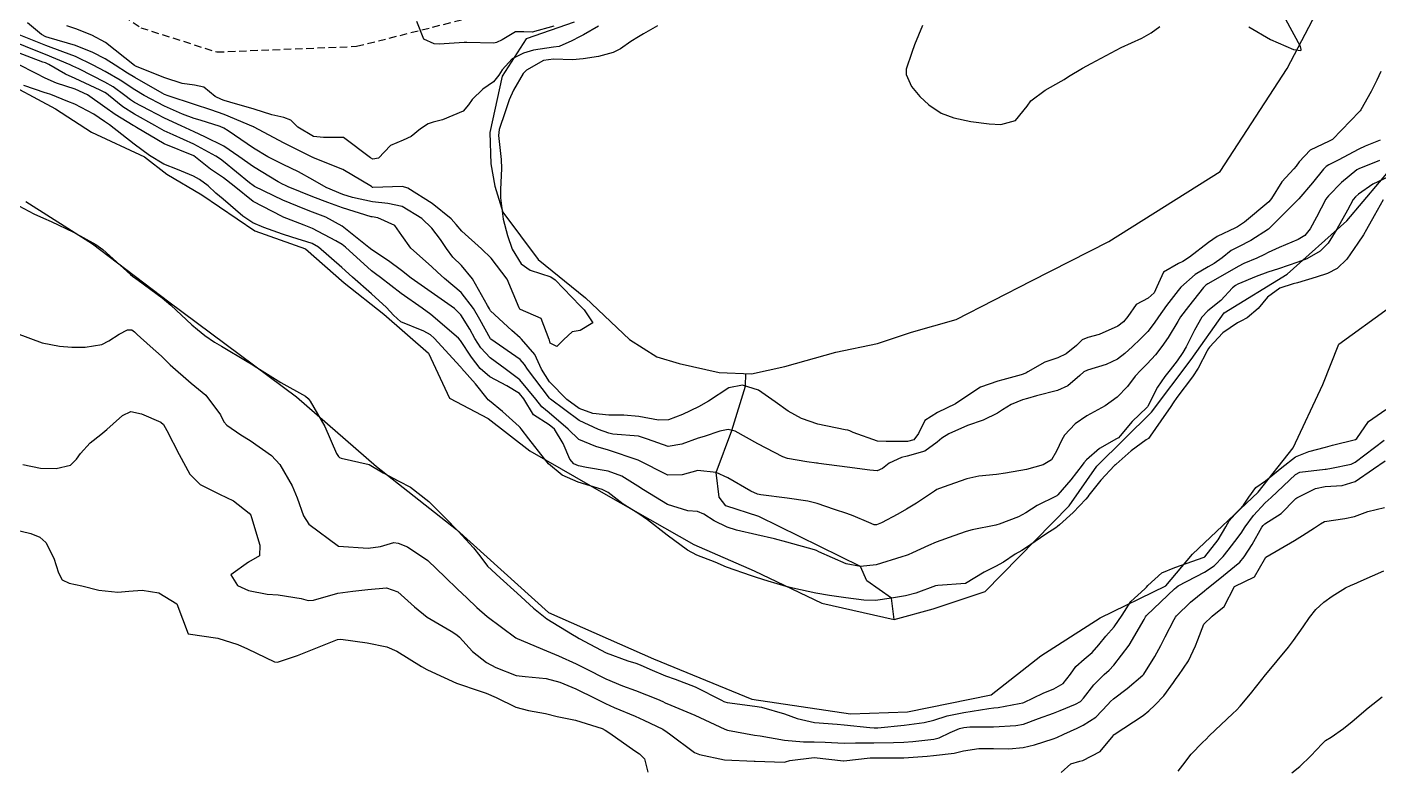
# Model space of a CAD drawing. Header units: metres. Extents: x 292545 to 299085, y 7450245 to 7463078.
# Drawn here: x 296084.5 to 296175, y 7461821.6 to 7461871.4 of the extents above; entities that cross this region are included whole.
import ezdxf

# ---------------------------------------------------------------- set-up
doc = ezdxf.new("R2010")
doc.units = ezdxf.units.M
doc.linetypes.add('DASHED', pattern=[0.75, 0.5, -0.25])
for name, color, linetype in [('Curvas de Nivel 1m', 11, 'Continuous'), ('Curvas de Nivel 5m', 15, 'Continuous'), ('Hidrografia', 140, 'Continuous'), ('Vias Secundárias', 230, 'DASHED')]:
    doc.layers.add(name, color=color, linetype=linetype)

msp = doc.modelspace()

# ---------------------------------------------------------------- linework, layer by layer
at = {"layer": 'Curvas de Nivel 1m', "flags": 128}
for points, elevation in [([(296126.725, 7461871.439), (296125.788, 7461870.916), (296125.453, 7461870.716), (296124.951, 7461870.388), (296124.26, 7461869.911), (296123.772, 7461869.66), (296122.793, 7461869.394), (296121.765, 7461869.231), (296121.034, 7461869.167), (296119.764, 7461869.216), (296119.101, 7461869.122), (296117.971, 7461868.477), (296117.751, 7461868.243), (296117.099, 7461867.127), (296116.797, 7461866.489), (296116.533, 7461865.684), (296116.136, 7461864.496), (296116.097, 7461864.107), (296116.262, 7461862.494), (296116.284, 7461861.887), (296116.233, 7461860.494), (296116.225, 7461859.923), (296116.409, 7461858.492), (296116.7, 7461857.411), (296117.004, 7461856.486), (296117.603, 7461855.517), (296118.206, 7461855.078), (296119.595, 7461854.632), (296119.885, 7461854.447), (296121.567, 7461852.708), (296121.817, 7461852.427), (296122.404, 7461851.572), (296121.549, 7461851.054), (296121.015, 7461850.969), (296120.468, 7461850.441), (296119.992, 7461849.99), (296119.54, 7461850.199), (296119.496, 7461850.405), (296119.489, 7461850.451), (296118.955, 7461851.857), (296117.563, 7461852.459), (296117.528, 7461852.48), (296117.483, 7461852.562), (296116.67, 7461854.489), (296115.607, 7461855.895), (296114.949, 7461856.507), (296113.625, 7461857.705), (296113.253, 7461858.15), (296112.924, 7461858.531), (296111.648, 7461859.561), (296110.027, 7461860.566), (296109.664, 7461860.681), (296107.686, 7461860.623), (296107.663, 7461860.626), (296107.581, 7461860.683), (296105.675, 7461861.831), (296103.711, 7461862.611), (296103.683, 7461862.625), (296103.65, 7461862.64), (296101.697, 7461863.607), (296099.74, 7461864.662), (296099.713, 7461864.677), (296099.691, 7461864.69), (296097.721, 7461865.511), (296096.828, 7461865.827), (296095.727, 7461866.174), (296093.983, 7461866.758), (296093.734, 7461866.851), (296093.566, 7461866.93), (296091.745, 7461867.976), (296091.243, 7461868.282), (296090.436, 7461868.8), (296089.759, 7461869.227), (296088.93, 7461869.654), (296087.772, 7461870.119), (296085.997, 7461870.631), (296085.781, 7461870.703), (296085.491, 7461870.854), (296084.563, 7461871.641)], 662), ([(296119.793, 7461871.43), (296118.339, 7461871.022), (296117.788, 7461871.029), (296117.233, 7461871.041), (296116.323, 7461870.495), (296115.954, 7461870.324), (296115.78, 7461870.28), (296113.978, 7461870.32), (296113.78, 7461870.319), (296112.11, 7461870.213), (296111.778, 7461870.229), (296111.086, 7461870.557), (296110.63, 7461871.727)], 664), ([(296166.33, 7461871.367), (296167.783, 7461870.53), (296169.317, 7461869.865), (296169.772, 7461869.793), (296169.82, 7461869.812), (296169.825, 7461869.859), (296169.776, 7461870.06), (296168.795, 7461871.87)], 661), ([(296175.16, 7461868.395), (296174.883, 7461867.799), (296174.502, 7461867.042), (296173.815, 7461865.809), (296173.774, 7461865.757), (296173.722, 7461865.706), (296171.933, 7461863.837), (296171.702, 7461863.722), (296170.424, 7461863.124), (296169.688, 7461862.339), (296169.501, 7461862.046), (296169.33, 7461861.864), (296168.541, 7461861), (296167.83, 7461859.878), (296167.651, 7461859.662), (296166.043, 7461858.31), (296165.634, 7461858.024), (296165.565, 7461857.979), (296165.424, 7461857.912), (296164.202, 7461857.349), (296163.623, 7461856.943), (296162.352, 7461855.949), (296161.898, 7461855.666), (296161.606, 7461855.529), (296160.603, 7461854.965), (296160.174, 7461853.974), (296159.985, 7461853.57), (296159.575, 7461853.222), (296158.773, 7461852.786), (296158.213, 7461851.993), (296157.934, 7461851.621), (296157.556, 7461851.346), (296156.306, 7461850.774), (296155.548, 7461850.584), (296155.154, 7461850.426), (296154.774, 7461850.038), (296154.095, 7461849.484), (296153.53, 7461849.213), (296152.659, 7461848.93), (296151.516, 7461848.283), (296151.398, 7461848.198), (296151.086, 7461848.084), (296149.846, 7461847.76), (296149.509, 7461847.67), (296148.364, 7461847.252), (296147.499, 7461846.707), (296146.676, 7461846.132), (296145.487, 7461845.571), (296144.621, 7461845.019), (296144.206, 7461844.163), (296143.893, 7461843.739), (296143.465, 7461843.628), (296142.033, 7461843.616), (296141.465, 7461843.651), (296139.827, 7461844.215), (296139.601, 7461844.345), (296139.475, 7461844.389), (296139.29, 7461844.406), (296137.478, 7461844.779), (296136.383, 7461845.158), (296135.487, 7461845.652), (296134.608, 7461846.279), (296133.501, 7461847.052), (296132.419, 7461847.386), (296131.502, 7461847.218), (296130.15, 7461846.33), (296129.489, 7461845.94), (296128.401, 7461845.433), (296127.48, 7461845.067), (296126.801, 7461845.045), (296125.482, 7461845.287), (296124.471, 7461845.383), (296123.483, 7461845.394), (296122.414, 7461845.49), (296121.487, 7461845.831), (296120.663, 7461846.438), (296119.51, 7461847.61), (296118.972, 7461848.458), (296118.51, 7461849.443), (296117.628, 7461850.479), (296117.585, 7461850.521), (296117.544, 7461850.554), (296116.99, 7461851.044), (296115.562, 7461852.377), (296115.51, 7461852.448), (296115.478, 7461852.501), (296115.354, 7461852.714), (296114.347, 7461854.512), (296113.602, 7461855.395), (296113.037, 7461855.958), (296112.606, 7461856.535), (296112.21, 7461857.132), (296111.626, 7461857.89), (296110.953, 7461858.557), (296109.645, 7461859.342), (296108.685, 7461859.546), (296107.649, 7461859.664), (296106.323, 7461859.943), (296105.656, 7461860.153), (296104.557, 7461860.631), (296103.668, 7461861.136), (296102.694, 7461861.675), (296101.678, 7461862.163), (296100.646, 7461862.68), (296099.691, 7461863.253), (296098.001, 7461864.415), (296097.711, 7461864.602), (296097.462, 7461864.714), (296096.11, 7461865.127), (296095.718, 7461865.248), (296094.935, 7461865.534), (296093.726, 7461866.068), (296092.362, 7461866.774), (296091.737, 7461867.16), (296090.756, 7461867.808), (296089.749, 7461868.395), (296088.945, 7461868.818), (296087.761, 7461869.38), (296086.912, 7461869.692), (296085.772, 7461870.116), (296083.893, 7461870.878)], 661), ([(296122.789, 7461871.411), (296121.787, 7461870.839), (296121.515, 7461870.703), (296121.004, 7461870.438), (296120.157, 7461870.067), (296119.776, 7461870.016), (296118.423, 7461869.82), (296117.77, 7461869.623), (296117.01, 7461869.242), (296116.332, 7461868.494), (296116.113, 7461868.133), (296115.745, 7461867.704), (296115.049, 7461867.198), (296114.333, 7461866.514), (296114.089, 7461866.157), (296113.725, 7461865.732), (296112.33, 7461865.152), (296111.717, 7461864.992), (296111.377, 7461864.893), (296110.875, 7461864.558), (296110.245, 7461864.024), (296109.701, 7461863.794), (296108.849, 7461863.425), (296108.062, 7461862.594), (296107.682, 7461862.526), (296107.523, 7461862.602), (296105.703, 7461863.959), (296104.363, 7461863.974), (296103.704, 7461864.045), (296102.665, 7461864.656), (296102.176, 7461865.122), (296101.719, 7461865.303), (296100.917, 7461865.482), (296099.725, 7461865.874), (296098.106, 7461866.33), (296097.73, 7461866.455), (296097.539, 7461866.521), (296097.122, 7461866.719), (296096.354, 7461867.345), (296095.74, 7461867.471), (296094.912, 7461867.577), (296093.745, 7461867.967), (296091.796, 7461868.736), (296091.753, 7461868.759), (296091.722, 7461868.78), (296089.776, 7461870.317), (296088.87, 7461870.819), (296087.787, 7461871.23), (296087.191, 7461871.434)], 663), ([(296144.483, 7461871.469), (296143.943, 7461870.167), (296143.768, 7461869.667), (296143.382, 7461868.549), (296143.373, 7461868.174), (296143.745, 7461867.389), (296144.29, 7461866.713), (296144.9, 7461866.152), (296145.725, 7461865.592), (296146.575, 7461865.277), (296147.717, 7461865.041), (296148.936, 7461864.886), (296149.714, 7461864.849), (296150.7, 7461865.104), (296151.473, 7461866.074), (296151.736, 7461866.423), (296152.677, 7461867.127), (296153.75, 7461867.731), (296153.95, 7461867.849), (296154.252, 7461868.045), (296155.185, 7461868.609), (296155.762, 7461868.92), (296157.773, 7461870), (296159.15, 7461870.619), (296159.788, 7461870.98), (296160.369, 7461871.4)], 661), ([(296175.06, 7461862.426), (296173.684, 7461861.879), (296173.561, 7461861.812), (296172.531, 7461860.967), (296171.656, 7461860.059), (296171.555, 7461859.94), (296171.487, 7461859.842), (296170.858, 7461858.63), (296170.434, 7461857.852), (296170.067, 7461857.417), (296169.626, 7461857.147), (296168.343, 7461856.602), (296167.617, 7461856.265), (296167.369, 7461856.139), (296166.863, 7461855.898), (296165.981, 7461855.532), (296165.604, 7461855.344), (296164.705, 7461854.81), (296163.586, 7461854.167), (296163.441, 7461854.076), (296163.289, 7461853.934), (296162.273, 7461852.652), (296161.748, 7461851.957), (296161.56, 7461851.661), (296160.93, 7461850.585), (296160.509, 7461849.97), (296160.083, 7461849.426), (296159.525, 7461848.809), (296159.103, 7461848.401), (296158.721, 7461847.988), (296158.192, 7461847.307), (296157.499, 7461846.582), (296156.696, 7461846.012), (296155.486, 7461845.333), (296154.705, 7461844.814), (296153.98, 7461844.045), (296153.792, 7461843.723), (296153.457, 7461842.971), (296153.112, 7461842.391), (296152.557, 7461842.063), (296151.44, 7461841.745), (296150.025, 7461841.506), (296149.436, 7461841.421), (296148.248, 7461841.299), (296147.433, 7461841.133), (296145.859, 7461840.575), (296145.426, 7461840.419), (296145.269, 7461840.307), (296145.081, 7461840.153), (296144.081, 7461839.495), (296143.407, 7461839.084), (296142.82, 7461838.758), (296141.729, 7461838.187), (296141.391, 7461838.046), (296141.245, 7461838.045), (296140.882, 7461838.198), (296139.843, 7461838.649), (296139.409, 7461838.798), (296138.575, 7461839.065), (296137.415, 7461839.471), (296136.796, 7461839.628), (296135.419, 7461839.83), (296133.657, 7461840.051), (296133.421, 7461840.106), (296132.991, 7461840.294), (296131.432, 7461841.189), (296130.67, 7461841.556), (296129.436, 7461841.681), (296128.394, 7461841.39), (296127.433, 7461841.374), (296125.443, 7461842.38), (296123.452, 7461843.036), (296122.594, 7461843.28), (296121.463, 7461843.755), (296120.746, 7461844.437), (296119.484, 7461845.545), (296118.983, 7461845.952), (296118.586, 7461846.464), (296117.512, 7461847.742), (296116.535, 7461848.49), (296115.53, 7461849.221), (296114.916, 7461849.889), (296114.508, 7461850.516), (296114.164, 7461851.136), (296113.559, 7461852.094), (296113.136, 7461852.534), (296111.579, 7461853.614), (296110.238, 7461854.564), (296109.598, 7461855.063), (296108.735, 7461855.714), (296107.611, 7461856.447), (296107.409, 7461856.602), (296105.627, 7461858.029), (296104.533, 7461858.631), (296103.638, 7461858.974), (296103.121, 7461859.168), (296101.65, 7461859.782), (296099.757, 7461860.689), (296099.663, 7461860.746), (296099.416, 7461860.942), (296097.679, 7461862.356), (296097.478, 7461862.51), (296097.154, 7461862.718), (296095.695, 7461863.515), (296094.318, 7461864.139), (296093.708, 7461864.416), (296093.072, 7461864.766), (296091.72, 7461865.53), (296090.949, 7461866.016), (296089.978, 7461866.806), (296089.837, 7461866.911), (296089.735, 7461866.974), (296089.415, 7461867.135), (296087.744, 7461867.909), (296087.104, 7461868.197), (296085.974, 7461868.848), (296085.755, 7461868.96), (296085.588, 7461869.02), (296083.765, 7461869.703)], 659), ([(296175.676, 7461861.326), (296174.622, 7461860.847), (296173.658, 7461860.17), (296173.468, 7461860.001), (296173.315, 7461859.815), (296172.921, 7461859.096), (296172.221, 7461857.831), (296171.624, 7461856.904), (296171.1, 7461856.363), (296170.214, 7461855.854), (296169.786, 7461855.682), (296169.609, 7461855.616), (296168.304, 7461855.177), (296167.599, 7461854.952), (296166.821, 7461854.671), (296165.587, 7461854.158), (296165.424, 7461854.073), (296165.225, 7461853.914), (296164.437, 7461853.059), (296163.567, 7461852.363), (296163.182, 7461851.936), (296162.682, 7461851.071), (296162.126, 7461849.951), (296161.915, 7461849.577), (296161.529, 7461849.026), (296161.061, 7461848.423), (296160.692, 7461847.968), (296160.213, 7461847.266), (296159.553, 7461845.979), (296159.529, 7461845.943), (296159.492, 7461845.898), (296158.517, 7461844.95), (296157.716, 7461843.998), (296157.594, 7461843.876), (296157.47, 7461843.795), (296156.332, 7461843.149), (296155.448, 7461842.386), (296155.285, 7461842.192), (296155.166, 7461842.033), (296154.413, 7461841.06), (296153.53, 7461840.049), (296153.477, 7461839.995), (296153.422, 7461839.957), (296152.152, 7461839.329), (296151.404, 7461838.85), (296150.901, 7461838.584), (296149.601, 7461838.098), (296149.447, 7461838.044), (296149.392, 7461838.032), (296147.792, 7461837.713), (296147.388, 7461837.595), (296146.571, 7461837.318), (296145.38, 7461836.88), (296144.877, 7461836.656), (296143.811, 7461836.166), (296143.506, 7461836.034), (296143.371, 7461835.988), (296143.091, 7461835.895), (296141.365, 7461835.367), (296140.322, 7461835.251), (296139.365, 7461835.428), (296137.529, 7461836.238), (296137.374, 7461836.319), (296137.242, 7461836.375), (296135.382, 7461836.888), (296134.562, 7461837.101), (296133.389, 7461837.377), (296132.021, 7461837.677), (296131.396, 7461837.877), (296130.517, 7461838.323), (296129.837, 7461838.764), (296129.409, 7461838.932), (296128.771, 7461838.985), (296127.413, 7461839.412), (296125.802, 7461840.376), (296125.426, 7461840.642), (296124.347, 7461841.311), (296123.435, 7461841.643), (296121.982, 7461841.88), (296121.439, 7461841.993), (296121.137, 7461842.132), (296120.869, 7461842.439), (296120.415, 7461843.484), (296119.843, 7461844.446), (296119.476, 7461844.742), (296118.432, 7461845.415), (296117.776, 7461846.476), (296117.498, 7461846.84), (296116.653, 7461847.341), (296115.515, 7461847.946), (296114.871, 7461848.51), (296114.273, 7461849.261), (296113.541, 7461850.381), (296113.418, 7461850.531), (296111.559, 7461852.119), (296110.971, 7461852.556), (296109.577, 7461853.533), (296108.187, 7461854.591), (296107.847, 7461854.847), (296107.597, 7461855.051), (296105.852, 7461856.618), (296105.615, 7461856.802), (296105.195, 7461857.047), (296103.625, 7461857.875), (296103.086, 7461858.107), (296101.633, 7461858.658), (296101.604, 7461858.67), (296099.653, 7461859.688), (296098.388, 7461860.703), (296097.669, 7461861.272), (296096.81, 7461861.859), (296095.683, 7461862.74), (296093.695, 7461863.549), (296091.847, 7461864.642), (296091.712, 7461864.734), (296091.634, 7461864.781), (296090.421, 7461865.5), (296089.725, 7461866.008), (296088.579, 7461866.822), (296087.737, 7461867.206), (296086.507, 7461867.615), (296085.744, 7461867.942), (296085.134, 7461868.246), (296083.91, 7461868.878)], 658), ([(296175.32, 7461859.793), (296174.724, 7461858.717), (296174.205, 7461857.804), (296173.99, 7461857.446), (296173.624, 7461856.888), (296172.883, 7461855.821), (296172.238, 7461855.196), (296171.598, 7461854.875), (296170.829, 7461854.613), (296169.589, 7461854.243), (296169.287, 7461854.165), (296168.389, 7461853.878), (296167.577, 7461853.281), (296166.948, 7461852.517), (296166.2, 7461851.904), (296165.784, 7461851.685), (296165.56, 7461851.569), (296164.582, 7461850.89), (296163.69, 7461849.929), (296163.626, 7461849.844), (296163.539, 7461849.684), (296162.938, 7461848.522), (296162.559, 7461847.944), (296161.499, 7461846.567), (296161.252, 7461846.206), (296161.091, 7461845.964), (296160.435, 7461845.014), (296159.724, 7461843.977), (296159.608, 7461843.832), (296159.46, 7461843.724), (296158.453, 7461842.995), (296157.444, 7461842.11), (296157.391, 7461842.063), (296157.331, 7461842.011), (296156.423, 7461841.03), (296155.62, 7461840.028), (296155.537, 7461839.913), (296155.419, 7461839.768), (296154.571, 7461838.873), (296153.636, 7461838.048), (296153.505, 7461837.936), (296153.391, 7461837.854), (296152.736, 7461837.409), (296151.377, 7461836.475), (296151.123, 7461836.335), (296150.68, 7461836.087), (296149.907, 7461835.555), (296149.365, 7461835.262), (296148.596, 7461834.873), (296147.353, 7461834.12), (296145.504, 7461833.995), (296145.35, 7461833.957), (296144.036, 7461833.469), (296143.34, 7461833.296), (296142.396, 7461833.126), (296141.335, 7461832.989), (296140.539, 7461833.004), (296139.337, 7461833.161), (296138.253, 7461833.317), (296137.341, 7461833.476), (296135.795, 7461833.815), (296135.348, 7461833.923), (296134.133, 7461834.282), (296133.355, 7461834.525), (296133.028, 7461834.621), (296131.362, 7461835.209), (296130.591, 7461835.547), (296129.37, 7461836.025), (296128.742, 7461836.346), (296127.388, 7461837.345), (296126.071, 7461838.373), (296125.407, 7461838.82), (296124.445, 7461839.427), (296123.421, 7461840.216), (296123.036, 7461840.414), (296121.428, 7461840.9), (296120.351, 7461841.365), (296119.44, 7461842.135), (296119.165, 7461842.463), (296118.128, 7461843.808), (296117.612, 7461844.478), (296117.544, 7461844.549), (296117.474, 7461844.617), (296116.351, 7461845.625), (296115.491, 7461846.34), (296115.407, 7461846.416), (296115.334, 7461846.502), (296114.539, 7461847.482), (296113.621, 7461848.529), (296113.579, 7461848.584), (296113.524, 7461848.652), (296111.778, 7461850.548), (296111.545, 7461850.753), (296111.085, 7461851.017), (296109.554, 7461851.632), (296109.054, 7461852.073), (296108.601, 7461852.584), (296107.576, 7461853.505), (296106.303, 7461854.613), (296105.599, 7461855.258), (296104.043, 7461856.636), (296103.615, 7461856.866), (296102.246, 7461857.287), (296101.621, 7461857.495), (296100.379, 7461857.935), (296099.636, 7461858.247), (296098.979, 7461858.697), (296097.654, 7461859.834), (296097.174, 7461860.234), (296096.643, 7461860.725), (296096.08, 7461861.146), (296095.669, 7461861.384), (296094.592, 7461861.832), (296093.677, 7461862.189), (296092.728, 7461862.77), (296091.694, 7461863.521), (296090.043, 7461864.805), (296089.85, 7461864.944), (296089.715, 7461865.038), (296088.997, 7461865.54), (296087.727, 7461866.19), (296087.265, 7461866.374), (296086.126, 7461866.854), (296085.819, 7461866.944), (296085.734, 7461866.968), (296084.321, 7461867.454)], 657), ([(296083.65, 7461859.581), (296084.986, 7461858.867), (296085.638, 7461858.558), (296086.148, 7461858.34), (296087.625, 7461857.631), (296089.137, 7461856.815), (296089.61, 7461856.472), (296091.442, 7461854.792), (296091.591, 7461854.676), (296091.955, 7461854.417), (296093.57, 7461853.23), (296094.157, 7461852.754), (296095.55, 7461851.431), (296095.928, 7461851.115), (296096.431, 7461850.727), (296097.083, 7461850.262), (296097.536, 7461850.002), (296099.252, 7461848.967), (296099.524, 7461848.809), (296099.727, 7461848.688), (296101.506, 7461847.562), (296103.157, 7461846.645), (296103.351, 7461846.501), (296103.49, 7461846.314), (296104.458, 7461844.63), (296105.254, 7461842.814), (296105.368, 7461842.621), (296105.442, 7461842.542), (296105.564, 7461842.497), (296107.438, 7461842.084), (296108.372, 7461841.526), (296109.427, 7461840.967), (296110.199, 7461840.562), (296111.414, 7461839.615), (296112.489, 7461838.539), (296113.389, 7461837.612), (296114.415, 7461836.514), (296114.832, 7461835.973), (296115.361, 7461835.285), (296116.194, 7461834.492), (296117.343, 7461833.478), (296118.421, 7461832.469), (296119.322, 7461831.76), (296121.035, 7461830.706), (296121.305, 7461830.541), (296121.484, 7461830.428), (296123.294, 7461829.483), (296124.749, 7461828.935), (296125.287, 7461828.786), (296125.582, 7461828.681), (296126.229, 7461828.376), (296127.277, 7461827.935), (296127.909, 7461827.718), (296129.266, 7461827.213), (296131.017, 7461826.314), (296131.166, 7461826.225), (296131.252, 7461826.188), (296131.405, 7461826.155), (296133.249, 7461825.916), (296133.696, 7461825.838), (296135.244, 7461825.396), (296136.074, 7461825.091), (296137.239, 7461824.816), (296138.761, 7461824.702), (296139.237, 7461824.666), (296140.947, 7461824.491), (296141.235, 7461824.456), (296141.494, 7461824.455), (296143.237, 7461824.626), (296144.587, 7461824.809), (296145.241, 7461824.974), (296146.134, 7461825.251), (296147.247, 7461825.495), (296148.907, 7461825.762), (296149.25, 7461825.795), (296149.531, 7461825.817), (296150.939, 7461826.083), (296151.192, 7461826.142), (296151.254, 7461826.164), (296152.544, 7461826.781), (296153.268, 7461827.07), (296153.894, 7461827.424), (296154.389, 7461828.039), (296154.751, 7461828.573), (296155.293, 7461829.055), (296155.823, 7461829.499), (296156.278, 7461830.02), (296156.738, 7461830.586), (296157.315, 7461831.213), (296157.848, 7461832.002), (296158.425, 7461832.905), (296159.35, 7461833.765), (296159.468, 7461833.862), (296159.568, 7461833.978), (296160.496, 7461834.834), (296161.365, 7461835.182), (296163.332, 7461835.89), (296163.373, 7461835.911), (296164.272, 7461837.033), (296164.787, 7461837.916), (296164.996, 7461838.317), (296165.406, 7461838.755), (296165.966, 7461839.353), (296166.321, 7461839.901), (296166.786, 7461840.54), (296167.434, 7461840.998), (296168.528, 7461841.874), (296169.45, 7461842.596), (296170.342, 7461842.963), (296171.457, 7461843.252), (296171.919, 7461843.374), (296173.462, 7461843.748), (296173.555, 7461843.819), (296174.333, 7461844.955), (296175.492, 7461845.756)], 657), ([(296083.79, 7461850.878), (296085.537, 7461850.227), (296086.687, 7461849.996), (296087.534, 7461849.942), (296088.425, 7461849.93), (296089.536, 7461850.109), (296089.99, 7461850.354), (296090.695, 7461850.798), (296091.251, 7461851.088), (296091.546, 7461851.088), (296091.717, 7461850.96), (296091.892, 7461850.785), (296092.758, 7461849.994), (296093.529, 7461849.325), (296094.116, 7461848.754), (296095.505, 7461847.529), (296096.502, 7461846.73), (296097.48, 7461845.411), (296097.707, 7461844.949), (296097.902, 7461844.714), (296098.838, 7461844.07), (296099.463, 7461843.688), (296100.882, 7461842.676), (296101.444, 7461842.079), (296102.285, 7461840.657), (296102.608, 7461839.845), (296103.032, 7461838.646), (296103.395, 7461838.084), (296105.373, 7461836.62), (296107.372, 7461836.483), (296108.19, 7461836.588), (296109.087, 7461836.865), (296109.377, 7461836.826), (296110.002, 7461836.564), (296111.364, 7461835.666), (296112.521, 7461834.538), (296113.345, 7461833.733), (296113.971, 7461833.152), (296114.635, 7461832.51), (296115.324, 7461831.907), (296117.26, 7461830.48), (296117.303, 7461830.457), (296117.343, 7461830.439), (296119.294, 7461829.614), (296120.11, 7461829.266), (296121.286, 7461828.743), (296121.916, 7461828.424), (296123.273, 7461827.734), (296124.392, 7461827.272), (296125.261, 7461826.951), (296126.723, 7461826.368), (296127.099, 7461826.21), (296127.251, 7461826.141), (296127.622, 7461825.984), (296129.243, 7461825.314), (296129.898, 7461824.989), (296131.233, 7461824.365), (296131.429, 7461824.308), (296133.23, 7461823.97), (296133.604, 7461823.912), (296135.227, 7461823.639), (296136.497, 7461823.522), (296137.226, 7461823.525), (296137.965, 7461823.493), (296139.225, 7461823.439), (296139.987, 7461823.45), (296141.225, 7461823.451), (296142.526, 7461823.48), (296143.226, 7461823.504), (296143.835, 7461823.553), (296145.226, 7461823.705), (296145.586, 7461823.788), (296146.336, 7461824.139), (296146.956, 7461824.413), (296147.236, 7461824.485), (296147.634, 7461824.521), (296149.237, 7461824.519), (296150.721, 7461824.603), (296151.239, 7461824.713), (296152.25, 7461825.072), (296153.247, 7461825.437), (296153.686, 7461825.608), (296154.716, 7461826.035), (296155.06, 7461826.228), (296155.259, 7461826.442), (296155.95, 7461827.346), (296156.632, 7461828.017), (296156.975, 7461828.325), (296157.289, 7461828.66), (296158.307, 7461829.995), (296159.32, 7461831.706), (296159.415, 7461831.886), (296159.482, 7461831.978), (296160.422, 7461832.884), (296161.35, 7461833.765), (296161.45, 7461833.86), (296161.6, 7461833.956), (296163.362, 7461834.871), (296163.993, 7461835.297), (296164.601, 7461835.918), (296164.941, 7461836.351), (296165.383, 7461836.918), (296165.809, 7461837.485), (296166.088, 7461837.903), (296166.634, 7461838.668), (296167.417, 7461839.515), (296167.615, 7461839.692), (296167.825, 7461839.884), (296169.439, 7461841.421), (296169.736, 7461841.561), (296171.442, 7461841.768), (296171.506, 7461841.776), (296171.858, 7461841.836), (296173.167, 7461842.101), (296173.447, 7461842.23), (296175.39, 7461843.719)], 658), ([(296084.239, 7461842.074), (296085.437, 7461841.828), (296086.477, 7461841.805), (296087.441, 7461842.037), (296087.843, 7461842.43), (296088.106, 7461842.823), (296088.747, 7461843.531), (296089.466, 7461844.1), (296089.861, 7461844.415), (296090.296, 7461844.802), (296090.919, 7461845.355), (296091.481, 7461845.622), (296092.179, 7461845.479), (296093.474, 7461844.907), (296093.655, 7461844.758), (296093.875, 7461844.35), (296094.703, 7461842.748), (296095.433, 7461841.443), (296096.121, 7461840.733), (296097.417, 7461840.101), (296098.353, 7461839.647), (296099.404, 7461838.829), (296099.497, 7461838.689), (296099.555, 7461838.534), (296100.118, 7461836.683), (296100.087, 7461835.961), (296099.362, 7461835.554), (296098.171, 7461834.708), (296098.617, 7461833.973), (296099.342, 7461833.641), (296100.611, 7461833.407), (296101.34, 7461833.367), (296102.878, 7461833.114), (296103.336, 7461832.971), (296103.703, 7461833.011), (296105.341, 7461833.477), (296106.341, 7461833.612), (296107.344, 7461833.707), (296108.582, 7461833.818), (296109.343, 7461833.558), (296110.475, 7461832.559), (296111.323, 7461831.873), (296112.915, 7461830.927), (296113.305, 7461830.689), (296113.47, 7461830.527), (296114.34, 7461829.561), (296115.286, 7461828.836), (296115.917, 7461828.494), (296117.275, 7461827.971), (296117.863, 7461827.885), (296119.272, 7461827.764), (296120.204, 7461827.511), (296121.262, 7461827.061), (296122.585, 7461826.417), (296123.25, 7461826.083), (296123.831, 7461825.821), (296125.241, 7461825.228), (296125.827, 7461824.969), (296127.097, 7461824.362), (296127.184, 7461824.312), (296127.232, 7461824.278), (296127.533, 7461824.054), (296129.218, 7461822.815), (296129.546, 7461822.665), (296131.213, 7461822.31), (296133.212, 7461822.235), (296133.268, 7461822.233), (296135.211, 7461822.156), (296135.307, 7461822.173), (296135.59, 7461822.264), (296137.215, 7461822.475), (296139.189, 7461822.245), (296139.213, 7461822.243), (296140.979, 7461822.439), (296141.215, 7461822.45), (296141.467, 7461822.447), (296143.216, 7461822.448), (296144.793, 7461822.571), (296145.21, 7461822.606), (296146.585, 7461822.763), (296147.215, 7461822.912), (296148.25, 7461823.081), (296149.218, 7461823.073), (296150.247, 7461823.06), (296151.219, 7461823.144), (296151.978, 7461823.313), (296153.228, 7461823.713), (296153.469, 7461823.808), (296153.944, 7461824.043), (296154.825, 7461824.446), (296155.239, 7461824.634), (296156.089, 7461825.177), (296156.88, 7461826.014), (296157.051, 7461826.217), (296157.259, 7461826.401), (296158.185, 7461827.08), (296159.22, 7461827.981), (296159.284, 7461828.052), (296160.032, 7461829.233), (296160.432, 7461829.969), (296160.726, 7461830.548), (296161.32, 7461831.706), (296161.408, 7461831.873), (296161.471, 7461831.959), (296162.423, 7461832.863), (296163.348, 7461833.626), (296163.514, 7461833.765), (296163.707, 7461833.926), (296164.629, 7461834.649), (296165.366, 7461835.25), (296165.72, 7461835.556), (296166.001, 7461835.904), (296166.547, 7461836.732), (296167.202, 7461837.892), (296167.277, 7461838.009), (296167.396, 7461838.108), (296168.487, 7461838.793), (296169.421, 7461839.763), (296169.467, 7461839.815), (296169.53, 7461839.859), (296170.792, 7461840.484), (296171.431, 7461840.611), (296172.575, 7461840.685), (296173.434, 7461840.95), (296174.68, 7461841.801), (296175.448, 7461842.323)], 659), ([(296161.592, 7461821.563), (296161.91, 7461821.953), (296162.463, 7461822.699), (296163.226, 7461823.475), (296163.458, 7461823.708), (296163.678, 7461823.933), (296165.248, 7461825.414), (296165.507, 7461825.65), (296165.752, 7461825.905), (296166.433, 7461826.726), (296167.272, 7461827.796), (296167.345, 7461827.889), (296168.226, 7461828.939), (296168.976, 7461829.865), (296169.307, 7461830.293), (296169.954, 7461831.216), (296170.377, 7461831.849), (296170.802, 7461832.374), (296171.338, 7461832.869), (296171.902, 7461833.277), (296172.804, 7461833.825), (296173.17, 7461834.006), (296173.356, 7461834.081), (296173.84, 7461834.295), (296175.365, 7461834.969)], 661), ([(296169.199, 7461821.445), (296169.731, 7461821.862), (296170.477, 7461822.584), (296171.226, 7461823.395), (296171.465, 7461823.602), (296171.83, 7461823.834), (296172.658, 7461824.406), (296173.244, 7461824.891), (296174.306, 7461825.804), (296175.26, 7461826.523)], 662)]:
    msp.add_lwpolyline(points, dxfattribs=dict(at, elevation=elevation))
at = {"layer": 'Curvas de Nivel 5m', "elevation": 660, "flags": 128}
for points in [[(296175.122, 7461863.796), (296174.121, 7461863.384), (296173.697, 7461863.196), (296172.303, 7461862.445), (296171.686, 7461862.144), (296171.496, 7461862.031), (296171.32, 7461861.844), (296170.587, 7461860.933), (296169.671, 7461859.86), (296169.653, 7461859.832), (296167.711, 7461857.889), (296167.632, 7461857.828), (296166.457, 7461857.069), (296165.62, 7461856.658), (296165.133, 7461856.399), (296164.544, 7461855.921), (296164.007, 7461855.526), (296163.604, 7461855.31), (296162.73, 7461854.809), (296161.78, 7461853.957), (296161.581, 7461853.721), (296160.82, 7461852.718), (296160.284, 7461851.973), (296159.991, 7461851.543), (296159.553, 7461850.976), (296159.057, 7461850.475), (296158.527, 7461849.99), (296158.011, 7461849.52), (296157.53, 7461849.136), (296156.765, 7461848.771), (296155.518, 7461848.398), (296155.273, 7461848.276), (296155.002, 7461848.035), (296154.211, 7461847.338), (296153.503, 7461847.043), (296152.107, 7461846.679), (296151.497, 7461846.505), (296151.174, 7461846.406), (296150.421, 7461846.091), (296149.841, 7461845.745), (296149.487, 7461845.522), (296148.544, 7461845.048), (296147.479, 7461844.698), (296146.23, 7461844.139), (296145.777, 7461843.836), (296145.464, 7461843.577), (296144.633, 7461842.981), (296143.45, 7461842.629), (296143.063, 7461842.56), (296142.24, 7461842.182), (296141.802, 7461841.824), (296141.438, 7461841.669), (296140.942, 7461841.701), (296139.44, 7461841.913), (296137.534, 7461842.147), (296137.442, 7461842.163), (296137.372, 7461842.17), (296136.723, 7461842.251), (296135.446, 7461842.479), (296135.133, 7461842.588), (296133.461, 7461843.468), (296131.94, 7461844.305), (296131.474, 7461844.421), (296130.915, 7461844.318), (296129.854, 7461843.947), (296129.465, 7461843.844), (296128.368, 7461843.443), (296127.457, 7461843.295), (296126.057, 7461843.781), (296125.467, 7461843.978), (296123.752, 7461844.122), (296123.47, 7461844.184), (296122.773, 7461844.417), (296121.479, 7461845.03), (296119.571, 7461846.449), (296119.494, 7461846.529), (296118.034, 7461848.472), (296117.833, 7461848.782), (296117.529, 7461849.109), (296115.579, 7461850.463), (296115.543, 7461850.485), (296114.833, 7461851.788), (296114.405, 7461852.517), (296113.579, 7461853.59), (296112.467, 7461854.537), (296111.998, 7461854.945), (296111.601, 7461855.342), (296110.21, 7461856.564), (296109.621, 7461857.419), (296109.14, 7461858.089), (296108.006, 7461858.594), (296107.634, 7461858.651), (296107.568, 7461858.666), (296105.643, 7461859.261), (296104.667, 7461859.61), (296103.653, 7461860.001), (296102.01, 7461860.665), (296101.773, 7461860.778), (296101.665, 7461860.831), (296101.335, 7461861.004), (296099.676, 7461862.004), (296098.708, 7461862.7), (296097.693, 7461863.384), (296096.42, 7461864.011), (296095.707, 7461864.35), (296094.846, 7461864.749), (296093.718, 7461865.268), (296092.704, 7461865.789), (296091.728, 7461866.319), (296091.445, 7461866.499), (296091.066, 7461866.79), (296090.295, 7461867.358), (296089.742, 7461867.681), (296088.027, 7461868.551), (296087.751, 7461868.677), (296087.644, 7461868.724), (296087.409, 7461868.833), (296085.763, 7461869.534), (296084.687, 7461869.949), (296083.774, 7461870.316)], [(296153.765, 7461821.477), (296154.404, 7461822.038), (296155.019, 7461822.218), (296155.207, 7461822.27), (296156.367, 7461822.867), (296157.232, 7461823.933), (296157.263, 7461823.979), (296157.298, 7461824.009), (296159.246, 7461825.275), (296159.635, 7461825.59), (296160.03, 7461825.972), (296160.623, 7461826.606), (296161.268, 7461827.494), (296161.464, 7461827.765), (296161.618, 7461827.957), (296162.288, 7461828.95), (296162.749, 7461829.946), (296162.902, 7461830.349), (296163.317, 7461831.398), (296163.859, 7461831.932), (296164.682, 7461832.568), (296165.353, 7461833.91), (296166.693, 7461834.563), (296167.371, 7461835.721), (296167.463, 7461835.889), (296169.384, 7461836.996), (296169.921, 7461837.321), (296170.725, 7461837.847), (296171.119, 7461838.121), (296171.399, 7461838.277), (296172.76, 7461838.469), (296173.405, 7461838.61), (296174.289, 7461838.928), (296175.414, 7461839.203)], [(296083.392, 7461837.81), (296084.778, 7461837.47), (296085.378, 7461837.222), (296085.781, 7461836.854), (296086.323, 7461835.806), (296086.626, 7461834.841), (296086.875, 7461834.364), (296087.346, 7461834.138), (296088.198, 7461833.968), (296089.342, 7461833.671), (296090.61, 7461833.528), (296091.341, 7461833.603), (296092.235, 7461833.669), (296093.34, 7461833.498), (296094.552, 7461832.748), (296095.303, 7461830.74), (296097.3, 7461830.451), (296098.642, 7461830.045), (296099.293, 7461829.739), (296101.087, 7461828.87), (296101.285, 7461828.846), (296102.637, 7461829.309), (296103.292, 7461829.559), (296104.856, 7461830.184), (296105.3, 7461830.361), (296105.531, 7461830.387), (296107.298, 7461830.149), (296108.605, 7461829.89), (296109.293, 7461829.592), (296110.942, 7461828.553), (296111.28, 7461828.369), (296111.623, 7461828.201), (296113.267, 7461827.454), (296114.855, 7461826.91), (296115.257, 7461826.779), (296115.923, 7461826.493), (296117.246, 7461825.838), (296118.096, 7461825.62), (296119.243, 7461825.418), (296120.016, 7461825.224), (296121.238, 7461824.978), (296123.035, 7461824.412), (296123.232, 7461824.305), (296123.545, 7461824.092), (296125.218, 7461822.919), (296125.539, 7461822.708), (296125.873, 7461822.38), (296126.087, 7461821.489)]]:
    msp.add_lwpolyline(points, dxfattribs=at)
at = {"layer": 'Hidrografia', "elevation": 675.407}
msp.add_lwpolyline([(296121.15, 7461871.685), (296117.94, 7461870.573), (296116.324, 7461868.073), (296115.503, 7461864.304), (296115.57, 7461862.202), (296115.835, 7461860.711), (296116.369, 7461858.977), (296118.751, 7461855.798), (296121.912, 7461853.242), (296124.855, 7461850.446), (296126.68, 7461849.29), (296128.194, 7461848.846), (296130.865, 7461848.246), (296133.023, 7461848.157), (296135.249, 7461848.646), (296138.677, 7461849.602), (296141.46, 7461850.18), (296143.73, 7461850.935), (296146.735, 7461851.78), (296151.776, 7461854.368), (296156.94, 7461857.014), (296164.407, 7461861.689), (296168.89, 7461868.577), (296171.074, 7461872.768)], dxfattribs=at)
at = {"layer": 'Hidrografia'}
for points in [[(296082.512, 7461867.983), (296086.432, 7461865.895), (296088.835, 7461864.317), (296092.383, 7461862.676), (296093.876, 7461861.52), (296096.228, 7461860.141), (296099.775, 7461857.717), (296103.173, 7461856.523), (296105.76, 7461854.233), (296108.412, 7461852.145), (296111.399, 7461849.535), (296112.817, 7461846.514), (296115.397, 7461845.151), (296118.197, 7461842.988), (296123.275, 7461840.079), (296129.175, 7461836.723), (296133.215, 7461834.956), (296137.733, 7461832.793), (296142.587, 7461831.712), (296145.2, 7461832.42), (296148.673, 7461833.576), (296154.291, 7461839.324), (296156.157, 7461841.972), (296159.816, 7461845.589), (296162.472, 7461849.111), (296164.675, 7461852.243), (296168.896, 7461854.821), (296172.889, 7461858.387), (296176.174, 7461862.264)], [(296084.454, 7461859.694), (296088.898, 7461856.849), (296094.025, 7461852.98), (296102.57, 7461846.607), (296107.926, 7461841.942), (296113.281, 7461837.731), (296119.436, 7461832.185), (296126.456, 7461829.069), (296133.05, 7461826.378), (296139.645, 7461825.387), (296143.474, 7461825.528), (296149.075, 7461826.661), (296152.408, 7461829.282), (296156.379, 7461831.831), (296160.775, 7461833.956), (296162.547, 7461836.08), (296166.952, 7461840.22), (296169.292, 7461843.194), (296171.277, 7461847.443), (296172.341, 7461850.134), (296175.673, 7461852.542)], [(296142.587, 7461831.712), (296142.404, 7461833.127), (296140.739, 7461834.292), (296140.322, 7461835.251), (296133.521, 7461838.594), (296131.315, 7461839.318), (296130.862, 7461839.892), (296130.67, 7461841.556), (296131.707, 7461844.363), (296132.62, 7461847.324), (296132.655, 7461848.172)]]:
    msp.add_lwpolyline(points, dxfattribs=at)
at = {"layer": 'Vias Secundárias'}
msp.add_lwpolyline([(296084.195, 7461876.758), (296092.135, 7461871.318), (296097.222, 7461869.692), (296106.59, 7461870.07), (296114.508, 7461872.071), (296127.472, 7461880.622), (296137.142, 7461885.406), (296147.75, 7461892.637), (296151.852, 7461897.02), (296155.243, 7461902.288), (296158.965, 7461910.999), (296162.028, 7461915.36), (296163.317, 7461917.111), (296166.624, 7461920.359), (296171.211, 7461924.867)], dxfattribs=at)

doc.saveas('drawing.dxf')
